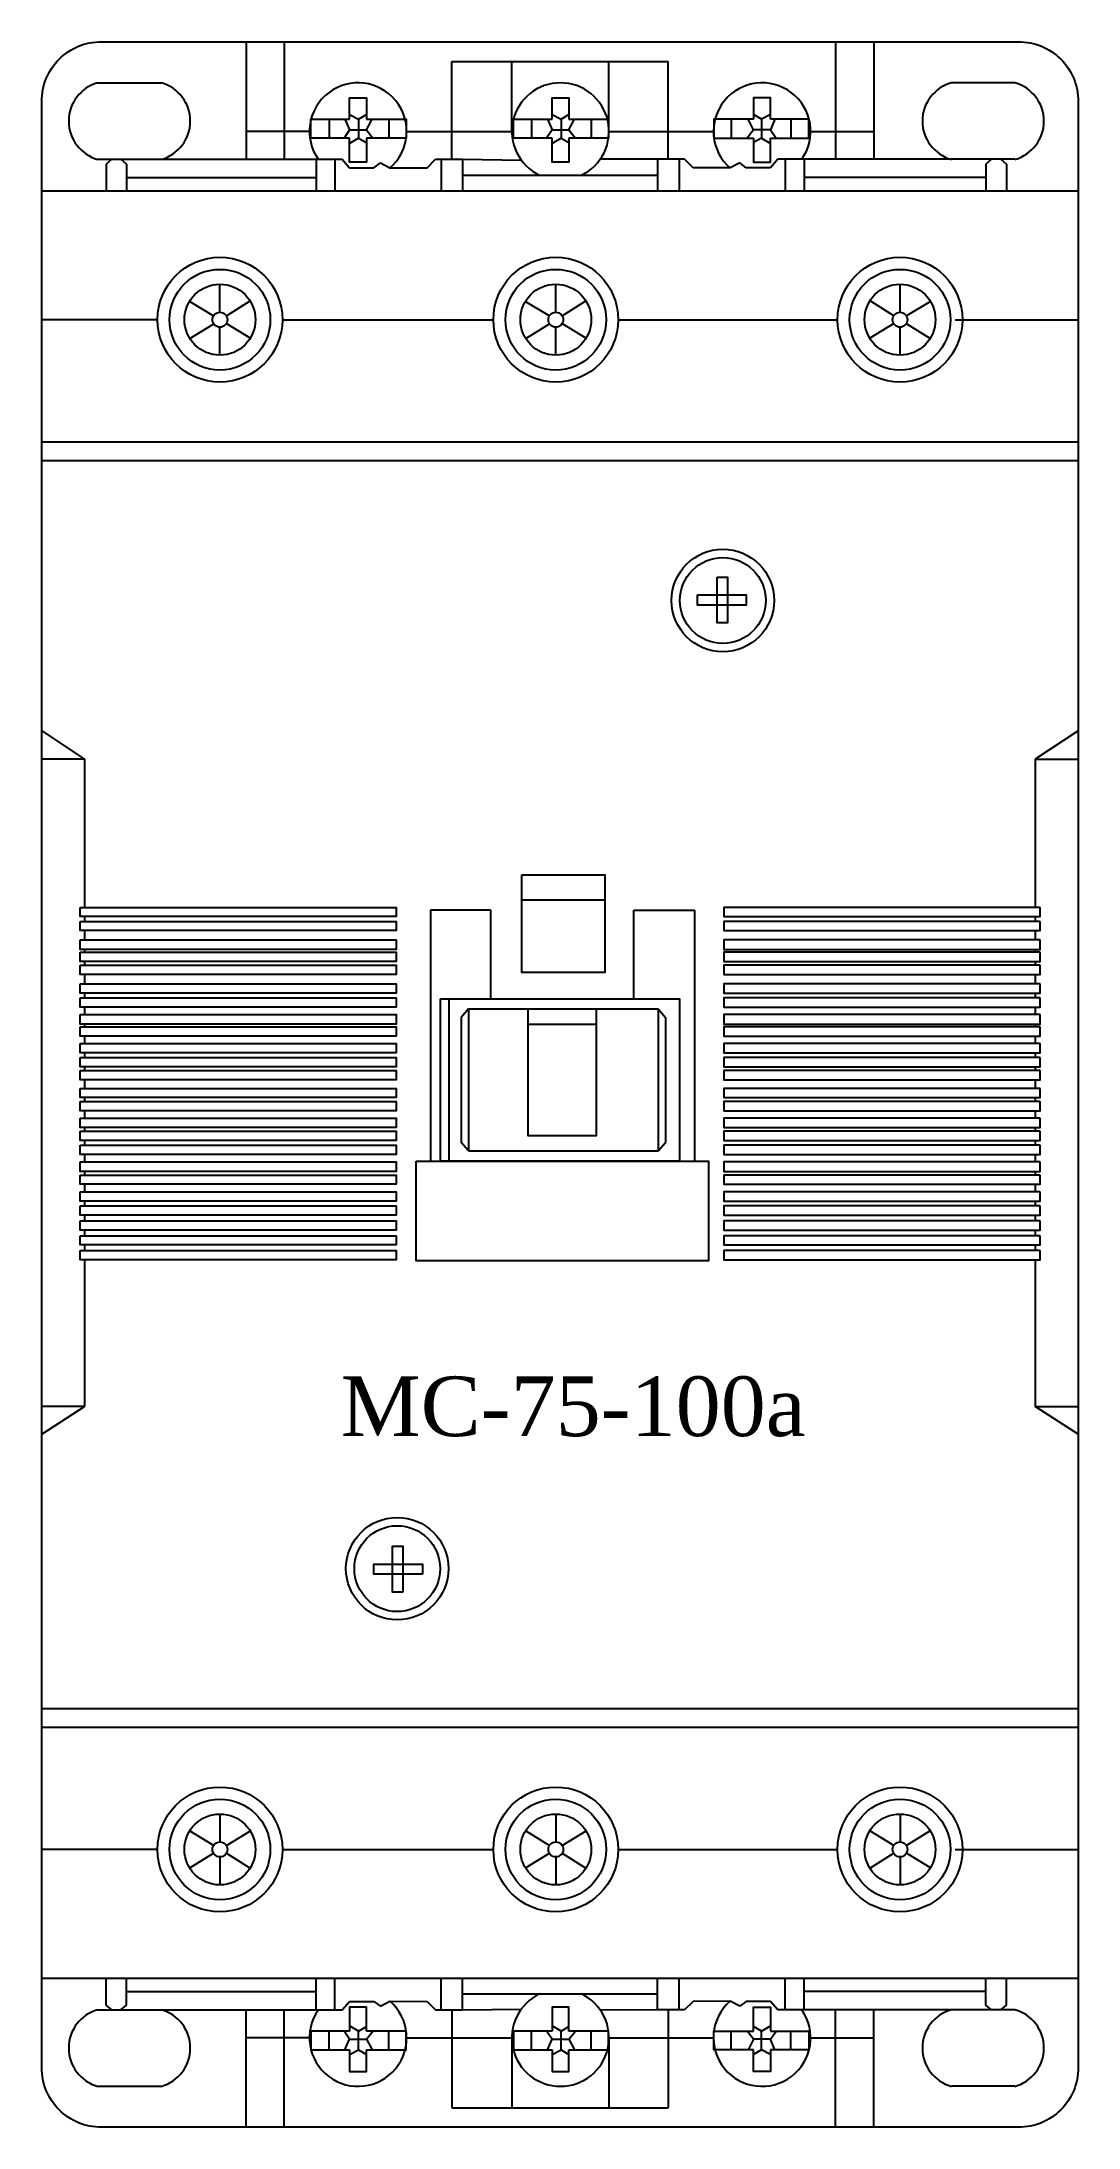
# Model space of a CAD drawing. Header units: inches. Extents: x 0 to 70, y 0 to 140.
import ezdxf

# ---------------------------------------------------------------- set-up
doc = ezdxf.new("R2010")
doc.units = ezdxf.units.IN
doc.styles.add('ss', font='romans.shx', dxfattribs={"height": 2.5, "bigfont": 'gsg1.shx'})

# ---------------------------------------------------------------- blocks, each defined once
blk = doc.blocks.new('MC 75a-100a AC')
at = {"color": 7}
for p, q in [((2334.69, 651.19), (2334.69, 643.3)), ((2337.26, 651.19), (2337.26, 643.3)), ((2374.26, 651.19), (2374.26, 643.3)), ((2376.83, 651.19), (2376.83, 643.3)), ((2348.5, 649.87), (2358.7, 649.87)), ((2348.5, 643.3), (2348.5, 649.87)), ((2352.54, 645.17), (2352.54, 649.87)), ((2358.7, 649.87), (2363.03, 649.87)), ((2359.05, 645.17), (2359.05, 649.87)), ((2363.03, 643.3), (2363.03, 649.87)), ((2324.74, 648.43), (2329, 648.43)), ((2386.29, 648.43), (2382.03, 648.43)), ((2340.27, 645.98), (2340.27, 644.72)), ((2341.33, 645.98), (2341.64, 645.27)), ((2341.64, 646.3), (2342.24, 645.98)), ((2342.24, 645.98), (2342.77, 646.3)), ((2342.24, 645.98), (2342.24, 644.72)), ((2342.77, 645.27), (2343.15, 645.98)), ((2344.27, 645.98), (2344.27, 644.72)), ((2353.85, 645.98), (2353.85, 644.72)), ((2354.92, 645.98), (2355.23, 645.27)), ((2355.23, 646.3), (2355.83, 645.98)), ((2355.83, 645.98), (2356.36, 646.3)), ((2355.83, 645.98), (2355.83, 644.72)), ((2356.36, 645.27), (2356.73, 645.98)), ((2357.86, 645.98), (2357.86, 644.72)), ((2367.25, 645.98), (2367.25, 644.72)), ((2368.75, 645.27), (2368.38, 645.98)), ((2369.28, 645.98), (2368.75, 646.3)), ((2369.88, 646.3), (2369.28, 645.98)), ((2369.28, 645.98), (2369.28, 644.72)), ((2370.19, 645.98), (2369.88, 645.27)), ((2371.26, 645.98), (2371.26, 644.72)), ((2338.95, 645.17), (2334.69, 645.17)), ((2341.64, 645.27), (2341.27, 644.72)), ((2341.64, 645.27), (2342.77, 645.27)), ((2342.24, 644.72), (2341.64, 644.36)), ((2342.24, 644.72), (2342.77, 644.42)), ((2342.77, 645.27), (2343.21, 644.72)), ((2345.46, 645.17), (2352.54, 645.17)), ((2355.23, 645.27), (2354.86, 644.72)), ((2355.23, 645.27), (2356.36, 645.27)), ((2355.83, 644.72), (2355.23, 644.36)), ((2355.83, 644.72), (2356.36, 644.42)), ((2356.36, 645.27), (2356.8, 644.72)), ((2359.05, 645.17), (2366.06, 645.17)), ((2368.75, 645.27), (2368.32, 644.72)), ((2369.88, 645.27), (2368.75, 645.27)), ((2369.28, 644.72), (2368.75, 644.42)), ((2369.28, 644.72), (2369.88, 644.36)), ((2369.88, 645.27), (2370.26, 644.72)), ((2372.57, 645.17), (2376.83, 645.17)), ((2324.74, 643.3), (2329, 643.3)), ((2325.68, 643.3), (2325.3, 642.98)), ((2325.3, 642.98), (2325.3, 641.17)), ((2326.3, 643.3), (2326.68, 642.98)), ((2326.68, 642.98), (2326.68, 641.17)), ((2329, 643.3), (2339.39, 643.3)), ((2339.39, 643.3), (2339.39, 641.17)), ((2339.39, 643.3), (2340.64, 643.3)), ((2340.64, 643.3), (2340.64, 641.17)), ((2340.64, 643.3), (2341.14, 643.3)), ((2341.14, 643.3), (2341.64, 642.73)), ((2341.64, 642.73), (2343.27, 642.73)), ((2343.27, 642.73), (2343.71, 643.05)), ((2343.71, 643.05), (2344.35, 642.72)), ((2344.35, 642.72), (2346.84, 642.73)), ((2346.84, 642.73), (2347.4, 643.3)), ((2347.4, 643.3), (2347.78, 643.3)), ((2347.78, 643.3), (2347.78, 641.17)), ((2347.78, 643.3), (2349.22, 643.3)), ((2349.22, 643.3), (2349.22, 641.17)), ((2349.22, 643.3), (2353.17, 643.24)), ((2362.31, 643.3), (2358.46, 643.31)), ((2363.75, 643.3), (2362.31, 643.3)), ((2362.31, 643.3), (2362.31, 641.17)), ((2364.12, 643.3), (2363.75, 643.3)), ((2363.75, 643.3), (2363.75, 641.17)), ((2363.75, 643.3), (2363.75, 641.17)), ((2364.69, 642.73), (2364.12, 643.3)), ((2367.18, 642.72), (2364.69, 642.73)), ((2367.82, 643.05), (2367.18, 642.72)), ((2368.25, 642.73), (2367.82, 643.05)), ((2369.88, 642.73), (2368.25, 642.73)), ((2370.38, 643.3), (2369.88, 642.73)), ((2370.88, 643.3), (2370.38, 643.3)), ((2372.14, 643.3), (2370.88, 643.3)), ((2370.88, 643.3), (2370.88, 641.17)), ((2372.14, 643.3), (2372.14, 641.17)), ((2382.03, 643.3), (2372.14, 643.3)), ((2386.29, 643.3), (2382.03, 643.3)), ((2384.72, 643.3), (2384.35, 642.98)), ((2384.35, 642.98), (2384.35, 641.17)), ((2385.35, 643.3), (2385.72, 642.98)), ((2385.72, 642.98), (2385.72, 641.17)), ((2326.68, 642.08), (2339.39, 642.08)), ((2349.22, 642.23), (2362.31, 642.23)), ((2384.35, 642.08), (2372.14, 642.08)), ((2320.98, 641.17), (2390.54, 641.17)), ((2332.94, 633.03), (2332.94, 634.91)), ((2355.48, 633.03), (2355.48, 634.91)), ((2378.58, 633.03), (2378.58, 634.91)), ((2330.91, 633.76), (2332.51, 632.79)), ((2333.37, 632.79), (2334.96, 633.79)), ((2353.45, 633.76), (2355.05, 632.79)), ((2355.91, 632.79), (2357.5, 633.79)), ((2378.16, 632.79), (2376.57, 633.79)), ((2380.62, 633.76), (2379.01, 632.79)), ((2328.75, 632.53), (2320.98, 632.53)), ((2330.92, 631.27), (2332.52, 632.26)), ((2332.94, 630.15), (2332.94, 632.03)), ((2333.37, 632.27), (2334.98, 631.29)), ((2337.14, 632.53), (2351.29, 632.53)), ((2353.46, 631.27), (2355.06, 632.26)), ((2355.48, 630.15), (2355.48, 632.03)), ((2355.91, 632.27), (2357.52, 631.29)), ((2359.68, 632.53), (2374.39, 632.53)), ((2378.16, 632.27), (2376.55, 631.29)), ((2378.58, 630.15), (2378.58, 632.03)), ((2380.6, 631.27), (2379.01, 632.26)), ((2382.28, 632.53), (2390.54, 632.53)), ((2320.98, 624.32), (2390.54, 624.32)), ((2320.98, 623.07), (2390.54, 623.07)), ((2320.98, 604.92), (2323.86, 603.04)), ((2390.54, 604.92), (2387.66, 603.04)), ((2323.86, 603.04), (2320.98, 603.04)), ((2323.86, 603.04), (2323.86, 593.08)), ((2387.66, 603.04), (2387.66, 593.08)), ((2387.66, 603.04), (2390.54, 603.04)), ((2323.86, 592.46), (2323.86, 592.14)), ((2351.13, 592.89), (2347.06, 592.89)), ((2347.06, 592.89), (2347.06, 576.05)), ((2351.13, 586.95), (2351.13, 592.89)), ((2353.2, 593.58), (2358.77, 593.58)), ((2360.71, 586.95), (2360.71, 592.89)), ((2360.71, 592.89), (2364.78, 592.89)), ((2364.78, 592.89), (2364.78, 576.05)), ((2387.66, 592.46), (2387.66, 592.14)), ((2323.86, 591.52), (2323.86, 590.89)), ((2387.66, 591.52), (2387.66, 590.89)), ((2323.86, 590.26), (2323.86, 590.08)), ((2323.86, 589.45), (2323.86, 589.2)), ((2387.66, 590.26), (2387.66, 590.08)), ((2387.66, 589.45), (2387.66, 589.2)), ((2323.86, 588.57), (2323.86, 587.95)), ((2387.66, 588.57), (2387.66, 587.95)), ((2323.86, 587.32), (2323.86, 587.01)), ((2348.31, 586.95), (2348.31, 576.05)), ((2387.66, 587.32), (2387.66, 587.01)), ((2323.86, 586.38), (2323.86, 585.88)), ((2323.86, 585.25), (2323.86, 585.07)), ((2349.63, 586.26), (2349.13, 585.69)), ((2349.13, 585.69), (2349.13, 577.3)), ((2349.63, 586.26), (2362.34, 586.26)), ((2349.63, 586.26), (2349.63, 576.74)), ((2353.63, 585.25), (2358.2, 585.25)), ((2362.34, 586.26), (2362.34, 576.74)), ((2362.34, 586.26), (2362.84, 585.69)), ((2362.84, 585.69), (2362.84, 577.3)), ((2387.66, 586.38), (2387.66, 585.88)), ((2387.66, 585.25), (2387.66, 585.07)), ((2323.86, 584.44), (2323.86, 583.94)), ((2387.66, 584.44), (2387.66, 583.94)), ((2323.86, 583.31), (2323.86, 583)), ((2387.66, 583.31), (2387.66, 583)), ((2323.86, 582.37), (2323.86, 582.12)), ((2323.86, 581.5), (2323.86, 580.93)), ((2387.66, 582.37), (2387.66, 582.12)), ((2387.66, 581.5), (2387.66, 580.93)), ((2323.86, 580.31), (2323.86, 580.06)), ((2387.66, 580.31), (2387.66, 580.06)), ((2323.86, 579.43), (2323.86, 578.93)), ((2323.86, 578.31), (2323.86, 578.05)), ((2387.66, 579.43), (2387.66, 578.93)), ((2387.66, 578.31), (2387.66, 578.05)), ((2323.86, 577.43), (2323.86, 577.12)), ((2349.63, 576.74), (2349.13, 577.3)), ((2362.34, 576.74), (2362.84, 577.3)), ((2387.66, 577.43), (2387.66, 577.12)), ((2323.86, 576.49), (2323.86, 575.99)), ((2349.63, 576.74), (2362.34, 576.74)), ((2387.66, 576.49), (2387.66, 575.99)), ((2323.86, 575.36), (2323.86, 575.11)), ((2323.86, 574.49), (2323.86, 573.98)), ((2387.66, 575.36), (2387.66, 575.11)), ((2387.66, 574.49), (2387.66, 573.98)), ((2323.86, 573.36), (2323.86, 573.05)), ((2387.66, 573.36), (2387.66, 573.05)), ((2323.86, 572.42), (2323.86, 572.04)), ((2323.86, 571.42), (2323.86, 571.04)), ((2387.66, 572.42), (2387.66, 572.04)), ((2387.66, 571.42), (2387.66, 571.04)), ((2323.86, 570.42), (2323.86, 570.04)), ((2387.66, 570.42), (2387.66, 570.04)), ((2323.86, 569.41), (2323.86, 559.58)), ((2387.66, 569.41), (2387.66, 559.58)), ((2320.98, 557.71), (2323.86, 559.58)), ((2323.86, 559.58), (2320.98, 559.58)), ((2390.54, 557.71), (2387.66, 559.58)), ((2387.66, 559.58), (2390.54, 559.58)), ((2320.98, 539.3), (2390.54, 539.3)), ((2320.98, 538.05), (2390.54, 538.05)), ((2332.94, 532.22), (2332.94, 530.34)), ((2355.48, 532.22), (2355.48, 530.34)), ((2378.58, 532.22), (2378.58, 530.34)), ((2330.92, 531.1), (2332.52, 530.11)), ((2333.37, 530.1), (2334.98, 531.08)), ((2353.46, 531.1), (2355.06, 530.11)), ((2355.91, 530.1), (2357.52, 531.08)), ((2378.16, 530.1), (2376.55, 531.08)), ((2380.6, 531.1), (2379.01, 530.11)), ((2328.75, 529.84), (2320.98, 529.84)), ((2330.91, 528.61), (2332.51, 529.58)), ((2332.94, 529.34), (2332.94, 527.46)), ((2333.37, 529.58), (2334.96, 528.58)), ((2337.14, 529.84), (2351.29, 529.84)), ((2353.45, 528.61), (2355.05, 529.58)), ((2355.48, 529.34), (2355.48, 527.46)), ((2355.91, 529.58), (2357.5, 528.58)), ((2359.68, 529.84), (2374.39, 529.84)), ((2378.16, 529.58), (2376.57, 528.58)), ((2378.58, 529.34), (2378.58, 527.46)), ((2380.62, 528.61), (2379.01, 529.58)), ((2382.28, 529.84), (2390.54, 529.84)), ((2320.98, 521.2), (2390.54, 521.2)), ((2325.3, 519.39), (2325.3, 521.2)), ((2326.68, 519.39), (2326.68, 521.2)), ((2339.39, 519.07), (2339.39, 521.2)), ((2340.64, 519.07), (2340.64, 521.2)), ((2347.78, 519.07), (2347.78, 521.2)), ((2349.22, 519.07), (2349.22, 521.2)), ((2362.31, 519.07), (2362.31, 521.2)), ((2363.75, 519.07), (2363.75, 521.2)), ((2363.75, 519.07), (2363.75, 521.2)), ((2370.88, 519.07), (2370.88, 521.2)), ((2372.14, 519.07), (2372.14, 521.2)), ((2384.35, 519.39), (2384.35, 521.2)), ((2385.72, 519.39), (2385.72, 521.2)), ((2326.68, 520.3), (2339.39, 520.3)), ((2341.14, 519.07), (2341.64, 519.64)), ((2341.64, 519.64), (2343.27, 519.64)), ((2343.27, 519.64), (2343.71, 519.32)), ((2343.71, 519.32), (2344.35, 519.65)), ((2344.35, 519.65), (2346.84, 519.64)), ((2346.84, 519.64), (2347.4, 519.07)), ((2349.22, 520.14), (2362.31, 520.14)), ((2364.69, 519.64), (2364.12, 519.07)), ((2367.18, 519.65), (2364.69, 519.64)), ((2367.82, 519.32), (2367.18, 519.65)), ((2368.25, 519.64), (2367.82, 519.32)), ((2369.88, 519.64), (2368.25, 519.64)), ((2370.38, 519.07), (2369.88, 519.64)), ((2384.35, 520.3), (2372.14, 520.3)), ((2324.74, 519.07), (2329, 519.07)), ((2325.68, 519.07), (2325.3, 519.39)), ((2326.3, 519.07), (2326.68, 519.39)), ((2329, 519.07), (2339.39, 519.07)), ((2334.69, 511.19), (2334.69, 519.07)), ((2337.26, 511.19), (2337.26, 519.07)), ((2339.39, 519.07), (2340.64, 519.07)), ((2340.64, 519.07), (2341.14, 519.07)), ((2342.24, 517.65), (2341.64, 518.01)), ((2347.4, 519.07), (2347.78, 519.07)), ((2347.78, 519.07), (2349.22, 519.07)), ((2348.5, 519.07), (2348.5, 512.5)), ((2349.22, 519.07), (2353.17, 519.13)), ((2355.83, 517.65), (2355.23, 518.01)), ((2362.31, 519.07), (2358.46, 519.06)), ((2363.75, 519.07), (2362.31, 519.07)), ((2363.03, 519.07), (2363.03, 512.5)), ((2364.12, 519.07), (2363.75, 519.07)), ((2369.28, 517.65), (2369.88, 518.01)), ((2370.88, 519.07), (2370.38, 519.07)), ((2372.14, 519.07), (2370.88, 519.07)), ((2382.03, 519.07), (2372.14, 519.07)), ((2374.26, 511.19), (2374.26, 519.07)), ((2376.83, 511.19), (2376.83, 519.07)), ((2386.29, 519.07), (2382.03, 519.07)), ((2384.72, 519.07), (2384.35, 519.39)), ((2385.35, 519.07), (2385.72, 519.39)), ((2338.95, 517.2), (2334.69, 517.2)), ((2340.27, 516.39), (2340.27, 517.65)), ((2341.64, 517.1), (2341.27, 517.65)), ((2341.33, 516.39), (2341.64, 517.1)), ((2341.64, 517.1), (2342.77, 517.1)), ((2342.24, 517.65), (2342.77, 517.95)), ((2342.24, 516.39), (2342.24, 517.65)), ((2342.77, 517.1), (2343.21, 517.65)), ((2342.77, 517.1), (2343.15, 516.39)), ((2344.27, 516.39), (2344.27, 517.65)), ((2345.46, 517.2), (2352.54, 517.2)), ((2352.54, 517.2), (2352.54, 512.5)), ((2353.85, 516.39), (2353.85, 517.65)), ((2355.23, 517.1), (2354.86, 517.65)), ((2354.92, 516.39), (2355.23, 517.1)), ((2355.23, 517.1), (2356.36, 517.1)), ((2355.83, 517.65), (2356.36, 517.95)), ((2355.83, 516.39), (2355.83, 517.65)), ((2356.36, 517.1), (2356.8, 517.65)), ((2356.36, 517.1), (2356.73, 516.39)), ((2357.86, 516.39), (2357.86, 517.65)), ((2359.05, 517.2), (2359.05, 512.5)), ((2359.05, 517.2), (2366.06, 517.2)), ((2367.25, 516.39), (2367.25, 517.65)), ((2368.75, 517.1), (2368.32, 517.65)), ((2368.75, 517.1), (2368.38, 516.39)), ((2369.28, 517.65), (2368.75, 517.95)), ((2369.88, 517.1), (2368.75, 517.1)), ((2369.28, 516.39), (2369.28, 517.65)), ((2369.88, 517.1), (2370.26, 517.65)), ((2370.19, 516.39), (2369.88, 517.1)), ((2371.26, 516.39), (2371.26, 517.65)), ((2372.57, 517.2), (2376.83, 517.2)), ((2341.64, 516.07), (2342.24, 516.39)), ((2342.24, 516.39), (2342.77, 516.07)), ((2355.23, 516.07), (2355.83, 516.39)), ((2355.83, 516.39), (2356.36, 516.07)), ((2369.28, 516.39), (2368.75, 516.07)), ((2369.88, 516.07), (2369.28, 516.39)), ((2324.74, 513.94), (2329, 513.94)), ((2386.29, 513.94), (2382.03, 513.94)), ((2348.5, 512.5), (2358.7, 512.5)), ((2358.7, 512.5), (2363.03, 512.5))]:
    blk.add_line(p, q, dxfattribs=at)
blk.add_lwpolyline([(2324.98, 651.19), (2386.54, 651.19, -0.414214), (2390.54, 647.19), (2390.54, 515.19, -0.414214), (2386.54, 511.19), (2324.98, 511.19, -0.414214), (2320.98, 515.19), (2320.98, 647.19, -0.414214)], format="xyb", close=True, dxfattribs=at)
for points in [[(2341.64, 645.98), (2341.64, 647.43), (2342.77, 647.43), (2342.77, 645.98)], [(2355.23, 645.98), (2355.23, 647.43), (2356.36, 647.43), (2356.36, 645.98)], [(2369.88, 645.98), (2369.88, 647.43), (2368.75, 647.43), (2368.75, 645.98)], [(2341.64, 644.72), (2339.05, 644.72), (2339.05, 645.98), (2341.64, 645.98)], [(2342.77, 645.98), (2345.43, 645.98), (2345.43, 644.72), (2342.77, 644.72)], [(2355.23, 644.72), (2352.64, 644.72), (2352.64, 645.98), (2355.23, 645.98)], [(2356.36, 645.98), (2359.02, 645.98), (2359.02, 644.72), (2356.36, 644.72)], [(2368.75, 645.98), (2366.09, 645.98), (2366.09, 644.72), (2368.75, 644.72)], [(2369.88, 644.72), (2372.47, 644.72), (2372.47, 645.98), (2369.88, 645.98)], [(2342.77, 644.72), (2342.77, 643.11), (2341.64, 643.11), (2341.64, 644.72)], [(2356.36, 644.72), (2356.36, 643.11), (2355.23, 643.11), (2355.23, 644.72)], [(2368.75, 644.72), (2368.75, 643.11), (2369.88, 643.11), (2369.88, 644.72)], [(2342.77, 517.65), (2342.77, 519.26), (2341.64, 519.26), (2341.64, 517.65)], [(2356.36, 517.65), (2356.36, 519.26), (2355.23, 519.26), (2355.23, 517.65)], [(2368.75, 517.65), (2368.75, 519.26), (2369.88, 519.26), (2369.88, 517.65)], [(2341.64, 517.65), (2339.05, 517.65), (2339.05, 516.39), (2341.64, 516.39)], [(2342.77, 516.39), (2345.43, 516.39), (2345.43, 517.65), (2342.77, 517.65)], [(2355.23, 517.65), (2352.64, 517.65), (2352.64, 516.39), (2355.23, 516.39)], [(2356.36, 516.39), (2359.02, 516.39), (2359.02, 517.65), (2356.36, 517.65)], [(2368.75, 516.39), (2366.09, 516.39), (2366.09, 517.65), (2368.75, 517.65)], [(2369.88, 517.65), (2372.47, 517.65), (2372.47, 516.39), (2369.88, 516.39)], [(2341.64, 516.39), (2341.64, 514.94), (2342.77, 514.94), (2342.77, 516.39)], [(2355.23, 516.39), (2355.23, 514.94), (2356.36, 514.94), (2356.36, 516.39)], [(2369.88, 516.39), (2369.88, 514.94), (2368.75, 514.94), (2368.75, 516.39)]]:
    blk.add_lwpolyline(points, dxfattribs=at)
for points in [[(2366.31, 615.25), (2367, 615.25), (2367, 612.18), (2366.31, 612.18)], [(2365, 614.06), (2368.25, 614.06), (2368.25, 613.37), (2365, 613.37)], [(2353.2, 595.27), (2358.77, 595.27), (2358.77, 588.7), (2353.2, 588.7)], [(2323.55, 593.08), (2344.77, 593.08), (2344.77, 592.46), (2323.55, 592.46)], [(2387.98, 593.08), (2366.75, 593.08), (2366.75, 592.46), (2387.98, 592.46)], [(2323.55, 592.14), (2344.77, 592.14), (2344.77, 591.52), (2323.55, 591.52)], [(2323.55, 590.89), (2344.77, 590.89), (2344.77, 590.26), (2323.55, 590.26)], [(2387.98, 592.14), (2366.75, 592.14), (2366.75, 591.52), (2387.98, 591.52)], [(2387.98, 590.89), (2366.75, 590.89), (2366.75, 590.26), (2387.98, 590.26)], [(2323.55, 590.08), (2344.77, 590.08), (2344.77, 589.45), (2323.55, 589.45)], [(2387.98, 590.08), (2366.75, 590.08), (2366.75, 589.45), (2387.98, 589.45)], [(2323.55, 589.2), (2344.77, 589.2), (2344.77, 588.57), (2323.55, 588.57)], [(2387.98, 589.2), (2366.75, 589.2), (2366.75, 588.57), (2387.98, 588.57)], [(2323.55, 587.95), (2344.77, 587.95), (2344.77, 587.32), (2323.55, 587.32)], [(2323.55, 587.01), (2344.77, 587.01), (2344.77, 586.38), (2323.55, 586.38)], [(2347.75, 586.95), (2363.78, 586.95), (2363.78, 576.05), (2347.75, 576.05)], [(2387.98, 587.95), (2366.75, 587.95), (2366.75, 587.32), (2387.98, 587.32)], [(2387.98, 587.01), (2366.75, 587.01), (2366.75, 586.38), (2387.98, 586.38)], [(2323.55, 585.88), (2344.77, 585.88), (2344.77, 585.25), (2323.55, 585.25)], [(2353.63, 586.26), (2358.2, 586.26), (2358.2, 577.74), (2353.63, 577.74)], [(2387.98, 585.88), (2366.75, 585.88), (2366.75, 585.25), (2387.98, 585.25)], [(2323.55, 585.07), (2344.77, 585.07), (2344.77, 584.44), (2323.55, 584.44)], [(2323.55, 583.94), (2344.77, 583.94), (2344.77, 583.31), (2323.55, 583.31)], [(2387.98, 585.07), (2366.75, 585.07), (2366.75, 584.44), (2387.98, 584.44)], [(2387.98, 583.94), (2366.75, 583.94), (2366.75, 583.31), (2387.98, 583.31)], [(2323.55, 583), (2344.77, 583), (2344.77, 582.37), (2323.55, 582.37)], [(2387.98, 583), (2366.75, 583), (2366.75, 582.37), (2387.98, 582.37)], [(2323.55, 582.12), (2344.77, 582.12), (2344.77, 581.5), (2323.55, 581.5)], [(2387.98, 582.12), (2366.75, 582.12), (2366.75, 581.5), (2387.98, 581.5)], [(2323.55, 580.93), (2344.77, 580.93), (2344.77, 580.31), (2323.55, 580.31)], [(2323.55, 580.06), (2344.77, 580.06), (2344.77, 579.43), (2323.55, 579.43)], [(2387.98, 580.93), (2366.75, 580.93), (2366.75, 580.31), (2387.98, 580.31)], [(2387.98, 580.06), (2366.75, 580.06), (2366.75, 579.43), (2387.98, 579.43)], [(2323.55, 578.93), (2344.77, 578.93), (2344.77, 578.31), (2323.55, 578.31)], [(2387.98, 578.93), (2366.75, 578.93), (2366.75, 578.31), (2387.98, 578.31)], [(2323.55, 578.05), (2344.77, 578.05), (2344.77, 577.43), (2323.55, 577.43)], [(2323.55, 577.12), (2344.77, 577.12), (2344.77, 576.49), (2323.55, 576.49)], [(2387.98, 578.05), (2366.75, 578.05), (2366.75, 577.43), (2387.98, 577.43)], [(2387.98, 577.12), (2366.75, 577.12), (2366.75, 576.49), (2387.98, 576.49)], [(2323.55, 575.99), (2344.77, 575.99), (2344.77, 575.36), (2323.55, 575.36)], [(2346.12, 576.05), (2365.72, 576.05), (2365.72, 569.35), (2346.12, 569.35)], [(2387.98, 575.99), (2366.75, 575.99), (2366.75, 575.36), (2387.98, 575.36)], [(2323.55, 575.11), (2344.77, 575.11), (2344.77, 574.49), (2323.55, 574.49)], [(2387.98, 575.11), (2366.75, 575.11), (2366.75, 574.49), (2387.98, 574.49)], [(2323.55, 573.98), (2344.77, 573.98), (2344.77, 573.36), (2323.55, 573.36)], [(2323.55, 573.05), (2344.77, 573.05), (2344.77, 572.42), (2323.55, 572.42)], [(2387.98, 573.98), (2366.75, 573.98), (2366.75, 573.36), (2387.98, 573.36)], [(2387.98, 573.05), (2366.75, 573.05), (2366.75, 572.42), (2387.98, 572.42)], [(2323.55, 572.04), (2344.77, 572.04), (2344.77, 571.42), (2323.55, 571.42)], [(2387.98, 572.04), (2366.75, 572.04), (2366.75, 571.42), (2387.98, 571.42)], [(2323.55, 571.04), (2344.77, 571.04), (2344.77, 570.42), (2323.55, 570.42)], [(2323.55, 570.04), (2344.77, 570.04), (2344.77, 569.41), (2323.55, 569.41)], [(2387.98, 571.04), (2366.75, 571.04), (2366.75, 570.42), (2387.98, 570.42)], [(2387.98, 570.04), (2366.75, 570.04), (2366.75, 569.41), (2387.98, 569.41)], [(2346.53, 548.31), (2343.27, 548.31), (2343.27, 549), (2346.53, 549)], [(2345.21, 547.12), (2344.52, 547.12), (2344.52, 550.19), (2345.21, 550.19)]]:
    blk.add_lwpolyline(points, close=True, dxfattribs=at)
for centre, radius in [((2332.94, 632.53), 4.19), ((2332.94, 632.53), 3.38), ((2355.48, 632.53), 4.19), ((2355.48, 632.53), 3.38), ((2378.58, 632.53), 4.19), ((2378.58, 632.53), 3.38), ((2332.94, 632.53), 2.38), ((2355.48, 632.53), 2.38), ((2378.58, 632.53), 2.38), ((2332.94, 632.53), 0.501), ((2355.48, 632.53), 0.501), ((2378.58, 632.53), 0.501), ((2366.69, 613.68), 3.44), ((2366.69, 613.68), 2.88), ((2344.84, 548.69), 3.44), ((2344.84, 548.69), 2.88), ((2332.94, 529.84), 4.19), ((2355.48, 529.84), 4.19), ((2378.58, 529.84), 4.19), ((2332.94, 529.84), 3.38), ((2332.94, 529.84), 2.38), ((2355.48, 529.84), 3.38), ((2355.48, 529.84), 2.38), ((2378.58, 529.84), 3.38), ((2378.58, 529.84), 2.38), ((2332.94, 529.84), 0.501), ((2355.48, 529.84), 0.501), ((2378.58, 529.84), 0.501)]:
    blk.add_circle(centre, radius, dxfattribs=at)
for centre, radius, start, end in [((2325.46, 645.86), 2.67, 105.6264, 254.3736), ((2328.28, 645.86), 2.67, 285.6264, 74.3736), ((2342.21, 645.17), 3.26, 311.0818, 215.2344), ((2355.79, 645.17), 3.26, 295.3317, 244.6683), ((2369.32, 645.17), 3.26, 324.7656, 228.9182), ((2382.75, 645.86), 2.67, 105.6264, 254.3736), ((2385.57, 645.86), 2.67, 285.6264, 74.3736), ((2342.21, 517.2), 3.26, 144.7656, 48.9182), ((2355.79, 517.2), 3.26, 115.3317, 64.6683), ((2369.32, 517.2), 3.26, 131.0818, 35.2344), ((2325.46, 516.51), 2.67, 105.6264, 254.3736), ((2328.28, 516.51), 2.67, 285.6264, 74.3736), ((2382.75, 516.51), 2.67, 105.6264, 254.3736), ((2385.57, 516.51), 2.67, 285.6264, 74.3736)]:
    blk.add_arc(centre, radius, start, end, dxfattribs=at)
at = {"color": 3, "insert": (2341.04, 561.59), "char_height": 4, "attachment_point": 1, "style": 'ss'}
blk.add_mtext_dynamic_manual_height_columns('{\\fTimes New Roman|b0|i0|c0|p18;MC-75-100a}', width=34.4628, gutter_width=12.5, heights=[0], dxfattribs=at)

msp = doc.modelspace()

# ---------------------------------------------------------------- block references
msp.add_blockref('MC 75a-100a AC', (-2320.98, -511.19))

doc.saveas('drawing.dxf')
